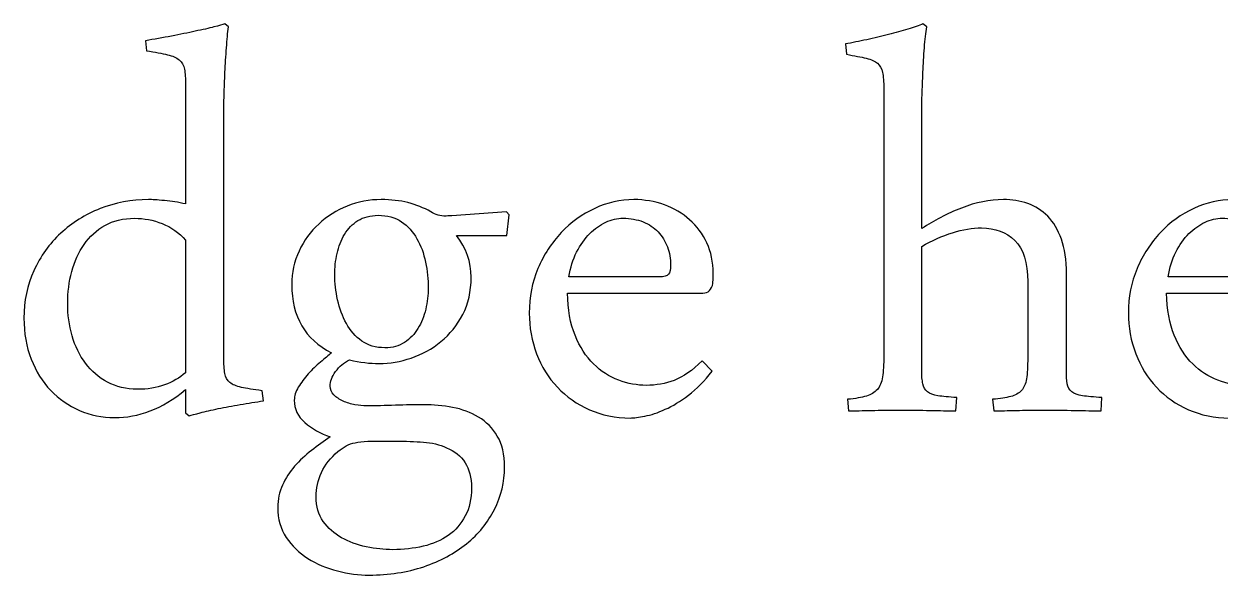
# Model space of a CAD drawing. Extents: x -303 to 288, y -142 to 145.
# Drawn here: x 15.27 to 29.08, y -124.3 to -117.94 of the extents above; entities that cross this region are included whole.
import ezdxf

# ---------------------------------------------------------------- set-up
doc = ezdxf.new("R2010")
doc.units = 0
doc.header["$MEASUREMENT"] = 0
doc.layers.add('LAYER_1', color=7, linetype='CONTINUOUS')

msp = doc.modelspace()

# ---------------------------------------------------------------- linework, layer by layer
at = {"layer": 'LAYER_1', "color": 250}
for points, knots in [([(17.6353, -117.9685), (17.6268, -118.0376), (17.6197, -118.1195), (17.6127, -118.2126), (17.6127, -118.2126), (17.6056, -118.3072), (17.6, -118.4003), (17.5957, -118.4948), (17.5957, -118.4948), (17.5915, -118.588), (17.5887, -118.6755), (17.5859, -118.7587), (17.5859, -118.7587), (17.583, -118.842), (17.5816, -118.9069), (17.5816, -118.9577), (17.5816, -118.9577), (17.5816, -118.9577), (17.5816, -121.7855), (17.5816, -121.7855), (17.5816, -121.7855), (17.5816, -121.8645), (17.5859, -121.928), (17.5943, -121.9732), (17.5943, -121.9732), (17.6028, -122.0184), (17.6211, -122.0536), (17.6522, -122.079), (17.6522, -122.079), (17.6818, -122.103), (17.727, -122.1214), (17.7862, -122.1341), (17.7862, -122.1341), (17.8455, -122.1468), (17.9245, -122.1595), (18.0247, -122.1736), (18.0247, -122.1736), (18.0247, -122.1736), (18.0402, -122.2893), (18.0402, -122.2893), (18.0402, -122.2893), (17.9528, -122.3034), (17.8624, -122.3175), (17.7721, -122.333), (17.7721, -122.333), (17.6804, -122.3471), (17.5957, -122.3641), (17.5181, -122.3796), (17.5181, -122.3796), (17.4391, -122.3965), (17.37, -122.4121), (17.3107, -122.4276), (17.3107, -122.4276), (17.2514, -122.4431), (17.2077, -122.4544), (17.1809, -122.4629), (17.1809, -122.4629), (17.1809, -122.4629), (17.14, -122.4304), (17.14, -122.4304), (17.14, -122.4304), (17.14, -122.4304), (17.14, -122.1609), (17.14, -122.1609), (17.14, -122.1609), (17.0045, -122.2738), (16.869, -122.3556), (16.7322, -122.4064), (16.7322, -122.4064), (16.5953, -122.4586), (16.4584, -122.484), (16.3215, -122.484), (16.3215, -122.484), (16.1776, -122.484), (16.0421, -122.4558), (15.9151, -122.4008), (15.9151, -122.4008), (15.7895, -122.3457), (15.6781, -122.2681), (15.5835, -122.1693), (15.5835, -122.1693), (15.4876, -122.0706), (15.4128, -121.9492), (15.3577, -121.8081), (15.3577, -121.8081), (15.3027, -121.6656), (15.2745, -121.5075), (15.2745, -121.334), (15.2745, -121.334), (15.2745, -121.1364), (15.3126, -120.953), (15.3888, -120.7865), (15.3888, -120.7865), (15.465, -120.62), (15.568, -120.476), (15.6992, -120.3547), (15.6992, -120.3547), (15.829, -120.2333), (15.9814, -120.1388), (16.155, -120.0696), (16.155, -120.0696), (16.3286, -120.0005), (16.5148, -119.9652), (16.7138, -119.9652), (16.7138, -119.9652), (16.7519, -119.9652), (16.8126, -119.9694), (16.8958, -119.9765), (16.8958, -119.9765), (16.9777, -119.9836), (17.0595, -119.9963), (17.14, -120.016), (17.14, -120.016), (17.14, -120.016), (17.14, -118.643), (17.14, -118.643), (17.14, -118.643), (17.14, -118.5654), (17.1357, -118.5047), (17.1273, -118.4596), (17.1273, -118.4596), (17.1188, -118.413), (17.099, -118.3777), (17.0666, -118.3509), (17.0666, -118.3509), (17.0355, -118.3255), (16.9904, -118.3058), (16.9311, -118.2916), (16.9311, -118.2916), (16.8719, -118.2775), (16.7914, -118.262), (16.6884, -118.2465), (16.6884, -118.2465), (16.6884, -118.2465), (16.6771, -118.1308), (16.6771, -118.1308), (16.6771, -118.1308), (16.7787, -118.1138), (16.8789, -118.0955), (16.9777, -118.0772), (16.9777, -118.0772), (17.0779, -118.0574), (17.1696, -118.0391), (17.2528, -118.0207), (17.2528, -118.0207), (17.3375, -118.0024), (17.4095, -117.9868), (17.4687, -117.9713), (17.4687, -117.9713), (17.528, -117.9558), (17.5689, -117.9445), (17.5943, -117.936), (17.5943, -117.936), (17.5943, -117.936), (17.6353, -117.9685), (17.6353, -117.9685)], [0, 0, 0, 0, 0.025, 0.025, 0.025, 0.025, 0.05, 0.05, 0.05, 0.05, 0.075, 0.075, 0.075, 0.075, 0.1, 0.1, 0.1, 0.1, 0.125, 0.125, 0.125, 0.125, 0.15, 0.15, 0.15, 0.15, 0.175, 0.175, 0.175, 0.175, 0.2, 0.2, 0.2, 0.2, 0.225, 0.225, 0.225, 0.225, 0.25, 0.25, 0.25, 0.25, 0.275, 0.275, 0.275, 0.275, 0.3, 0.3, 0.3, 0.3, 0.325, 0.325, 0.325, 0.325, 0.35, 0.35, 0.35, 0.35, 0.375, 0.375, 0.375, 0.375, 0.4, 0.4, 0.4, 0.4, 0.425, 0.425, 0.425, 0.425, 0.45, 0.45, 0.45, 0.45, 0.475, 0.475, 0.475, 0.475, 0.5, 0.5, 0.5, 0.5, 0.525, 0.525, 0.525, 0.525, 0.55, 0.55, 0.55, 0.55, 0.575, 0.575, 0.575, 0.575, 0.6, 0.6, 0.6, 0.6, 0.625, 0.625, 0.625, 0.625, 0.65, 0.65, 0.65, 0.65, 0.675, 0.675, 0.675, 0.675, 0.7, 0.7, 0.7, 0.7, 0.725, 0.725, 0.725, 0.725, 0.75, 0.75, 0.75, 0.75, 0.775, 0.775, 0.775, 0.775, 0.8, 0.8, 0.8, 0.8, 0.825, 0.825, 0.825, 0.825, 0.85, 0.85, 0.85, 0.85, 0.875, 0.875, 0.875, 0.875, 0.9, 0.9, 0.9, 0.9, 0.925, 0.925, 0.925, 0.925, 0.95, 0.95, 0.95, 0.95, 1, 1, 1, 1]), ([(25.6969, -117.9685), (25.6856, -118.0376), (25.6771, -118.1195), (25.67, -118.2126), (25.67, -118.2126), (25.663, -118.3072), (25.6573, -118.4003), (25.6531, -118.4948), (25.6531, -118.4948), (25.6489, -118.588), (25.6461, -118.6755), (25.6432, -118.7587), (25.6432, -118.7587), (25.6404, -118.842), (25.639, -118.9069), (25.639, -118.9577), (25.639, -118.9577), (25.639, -118.9577), (25.639, -120.301), (25.639, -120.301), (25.639, -120.301), (25.7801, -120.2065), (25.9325, -120.1275), (26.0976, -120.0626), (26.0976, -120.0626), (26.2641, -119.9977), (26.425, -119.9652), (26.5816, -119.9652), (26.5816, -119.9652), (26.6804, -119.9652), (26.7749, -119.9807), (26.8624, -120.0118), (26.8624, -120.0118), (26.9513, -120.0414), (27.0289, -120.0908), (27.0938, -120.1585), (27.0938, -120.1585), (27.1602, -120.2263), (27.2124, -120.3137), (27.2519, -120.4224), (27.2519, -120.4224), (27.29, -120.5311), (27.3097, -120.6651), (27.3097, -120.8217), (27.3097, -120.8217), (27.3097, -120.8217), (27.3097, -121.9337), (27.3097, -121.9337), (27.3097, -121.9337), (27.3097, -122), (27.3126, -122.0522), (27.3196, -122.0931), (27.3196, -122.0931), (27.3267, -122.1327), (27.3436, -122.1637), (27.3718, -122.1863), (27.3718, -122.1863), (27.3986, -122.2074), (27.441, -122.223), (27.496, -122.2314), (27.496, -122.2314), (27.551, -122.2399), (27.6244, -122.247), (27.719, -122.2526), (27.719, -122.2526), (27.719, -122.2526), (27.7105, -122.405), (27.7105, -122.405), (27.7105, -122.405), (27.6216, -122.405), (27.5214, -122.4036), (27.4071, -122.4008), (27.4071, -122.4008), (27.2928, -122.3979), (27.1686, -122.3965), (27.036, -122.3965), (27.036, -122.3965), (26.9287, -122.3965), (26.8271, -122.3979), (26.7312, -122.4008), (26.7312, -122.4008), (26.6338, -122.4036), (26.5478, -122.405), (26.4701, -122.405), (26.4701, -122.405), (26.4701, -122.405), (26.4574, -122.2724), (26.4574, -122.2724), (26.4574, -122.2724), (26.5435, -122.2639), (26.6127, -122.254), (26.6663, -122.2399), (26.6663, -122.2399), (26.7199, -122.2258), (26.7622, -122.2032), (26.7905, -122.1708), (26.7905, -122.1708), (26.8201, -122.1397), (26.8384, -122.0946), (26.8483, -122.0353), (26.8483, -122.0353), (26.8582, -121.976), (26.8624, -121.8942), (26.8624, -121.7883), (26.8624, -121.7883), (26.8624, -121.7883), (26.8624, -120.9163), (26.8624, -120.9163), (26.8624, -120.9163), (26.8624, -120.6933), (26.813, -120.5339), (26.7143, -120.4365), (26.7143, -120.4365), (26.6155, -120.3406), (26.4871, -120.2926), (26.329, -120.2926), (26.329, -120.2926), (26.2246, -120.2926), (26.1131, -120.3109), (25.9946, -120.3476), (25.9946, -120.3476), (25.8761, -120.3857), (25.7575, -120.4379), (25.639, -120.5071), (25.639, -120.5071), (25.639, -120.5071), (25.639, -121.9337), (25.639, -121.9337), (25.639, -121.9337), (25.639, -122), (25.6432, -122.0522), (25.6517, -122.0931), (25.6517, -122.0931), (25.6602, -122.1327), (25.6771, -122.1637), (25.7053, -122.1863), (25.7053, -122.1863), (25.7335, -122.2074), (25.7731, -122.223), (25.8267, -122.2314), (25.8267, -122.2314), (25.8817, -122.2399), (25.9537, -122.247), (26.044, -122.2526), (26.044, -122.2526), (26.044, -122.2526), (26.0313, -122.405), (26.0313, -122.405), (26.0313, -122.405), (25.9438, -122.405), (25.845, -122.4036), (25.7364, -122.4008), (25.7364, -122.4008), (25.6277, -122.3979), (25.5064, -122.3965), (25.3751, -122.3965), (25.3751, -122.3965), (25.2665, -122.3965), (25.1621, -122.3979), (25.0605, -122.4008), (25.0605, -122.4008), (24.9589, -122.4036), (24.8685, -122.405), (24.7923, -122.405), (24.7923, -122.405), (24.7923, -122.405), (24.7839, -122.2724), (24.7839, -122.2724), (24.7839, -122.2724), (24.8742, -122.2639), (24.9462, -122.2526), (24.9998, -122.2357), (24.9998, -122.2357), (25.0548, -122.2187), (25.0957, -122.1933), (25.1268, -122.1595), (25.1268, -122.1595), (25.1564, -122.1242), (25.1762, -122.0762), (25.186, -122.0141), (25.186, -122.0141), (25.1959, -121.952), (25.2016, -121.8688), (25.2016, -121.7644), (25.2016, -121.7644), (25.2016, -121.7644), (25.2016, -118.6839), (25.2016, -118.6839), (25.2016, -118.6839), (25.2016, -118.6049), (25.1959, -118.5414), (25.186, -118.4963), (25.186, -118.4963), (25.1762, -118.4511), (25.1578, -118.4158), (25.1282, -118.3904), (25.1282, -118.3904), (25.1, -118.3664), (25.0562, -118.3467), (24.9984, -118.3326), (24.9984, -118.3326), (24.9405, -118.3185), (24.8643, -118.3043), (24.7712, -118.2874), (24.7712, -118.2874), (24.7712, -118.2874), (24.7585, -118.1675), (24.7585, -118.1675), (24.7585, -118.1675), (24.8361, -118.1534), (24.9179, -118.1378), (25.004, -118.1181), (25.004, -118.1181), (25.0915, -118.0983), (25.1748, -118.0786), (25.2552, -118.0574), (25.2552, -118.0574), (25.3342, -118.0376), (25.4104, -118.0165), (25.4795, -117.9953), (25.4795, -117.9953), (25.5501, -117.9756), (25.608, -117.9558), (25.6517, -117.936), (25.6517, -117.936), (25.6517, -117.936), (25.6969, -117.9685), (25.6969, -117.9685)], [0, 0, 0, 0, 0.0172414, 0.0172414, 0.0172414, 0.0172414, 0.0344828, 0.0344828, 0.0344828, 0.0344828, 0.0517241, 0.0517241, 0.0517241, 0.0517241, 0.0689655, 0.0689655, 0.0689655, 0.0689655, 0.0862069, 0.0862069, 0.0862069, 0.0862069, 0.1034483, 0.1034483, 0.1034483, 0.1034483, 0.1206897, 0.1206897, 0.1206897, 0.1206897, 0.137931, 0.137931, 0.137931, 0.137931, 0.1551724, 0.1551724, 0.1551724, 0.1551724, 0.1724138, 0.1724138, 0.1724138, 0.1724138, 0.1896552, 0.1896552, 0.1896552, 0.1896552, 0.2068966, 0.2068966, 0.2068966, 0.2068966, 0.2241379, 0.2241379, 0.2241379, 0.2241379, 0.2413793, 0.2413793, 0.2413793, 0.2413793, 0.2586207, 0.2586207, 0.2586207, 0.2586207, 0.2758621, 0.2758621, 0.2758621, 0.2758621, 0.2931034, 0.2931034, 0.2931034, 0.2931034, 0.3103448, 0.3103448, 0.3103448, 0.3103448, 0.3275862, 0.3275862, 0.3275862, 0.3275862, 0.3448276, 0.3448276, 0.3448276, 0.3448276, 0.362069, 0.362069, 0.362069, 0.362069, 0.3793103, 0.3793103, 0.3793103, 0.3793103, 0.3965517, 0.3965517, 0.3965517, 0.3965517, 0.4137931, 0.4137931, 0.4137931, 0.4137931, 0.4310345, 0.4310345, 0.4310345, 0.4310345, 0.4482759, 0.4482759, 0.4482759, 0.4482759, 0.4655172, 0.4655172, 0.4655172, 0.4655172, 0.4827586, 0.4827586, 0.4827586, 0.4827586, 0.5, 0.5, 0.5, 0.5, 0.5172414, 0.5172414, 0.5172414, 0.5172414, 0.5344828, 0.5344828, 0.5344828, 0.5344828, 0.5517241, 0.5517241, 0.5517241, 0.5517241, 0.5689655, 0.5689655, 0.5689655, 0.5689655, 0.5862069, 0.5862069, 0.5862069, 0.5862069, 0.6034483, 0.6034483, 0.6034483, 0.6034483, 0.6206897, 0.6206897, 0.6206897, 0.6206897, 0.637931, 0.637931, 0.637931, 0.637931, 0.6551724, 0.6551724, 0.6551724, 0.6551724, 0.6724138, 0.6724138, 0.6724138, 0.6724138, 0.6896552, 0.6896552, 0.6896552, 0.6896552, 0.7068966, 0.7068966, 0.7068966, 0.7068966, 0.7241379, 0.7241379, 0.7241379, 0.7241379, 0.7413793, 0.7413793, 0.7413793, 0.7413793, 0.7586207, 0.7586207, 0.7586207, 0.7586207, 0.7758621, 0.7758621, 0.7758621, 0.7758621, 0.7931034, 0.7931034, 0.7931034, 0.7931034, 0.8103448, 0.8103448, 0.8103448, 0.8103448, 0.8275862, 0.8275862, 0.8275862, 0.8275862, 0.8448276, 0.8448276, 0.8448276, 0.8448276, 0.862069, 0.862069, 0.862069, 0.862069, 0.8793103, 0.8793103, 0.8793103, 0.8793103, 0.8965517, 0.8965517, 0.8965517, 0.8965517, 0.9137931, 0.9137931, 0.9137931, 0.9137931, 0.9310345, 0.9310345, 0.9310345, 0.9310345, 0.9482759, 0.9482759, 0.9482759, 0.9482759, 0.9655172, 0.9655172, 0.9655172, 0.9655172, 1, 1, 1, 1]), ([(18.3662, -120.9459), (18.3662, -120.8076), (18.3944, -120.6792), (18.4508, -120.5593), (18.4508, -120.5593), (18.5073, -120.4393), (18.5835, -120.3349), (18.678, -120.2474), (18.678, -120.2474), (18.774, -120.1585), (18.884, -120.0894), (19.0068, -120.04), (19.0068, -120.04), (19.131, -119.9906), (19.2622, -119.9652), (19.4005, -119.9652), (19.4005, -119.9652), (19.6206, -119.9652), (19.8111, -120.0132), (19.9706, -120.1063), (19.9706, -120.1063), (20.0002, -120.1261), (20.0299, -120.1388), (20.0553, -120.1458), (20.0553, -120.1458), (20.0821, -120.1529), (20.1131, -120.1557), (20.1484, -120.1557), (20.1484, -120.1557), (20.178, -120.1529), (20.2006, -120.1515), (20.2147, -120.1515), (20.2147, -120.1515), (20.2147, -120.1515), (20.8469, -120.1063), (20.8469, -120.1063), (20.8469, -120.1063), (20.8469, -120.1063), (20.8765, -120.1402), (20.8765, -120.1402), (20.8765, -120.1402), (20.8765, -120.1402), (20.8511, -120.3787), (20.8511, -120.3787), (20.8511, -120.3787), (20.8511, -120.3787), (20.2683, -120.3787), (20.2683, -120.3787), (20.2683, -120.3787), (20.3812, -120.5254), (20.4377, -120.6863), (20.4377, -120.8627), (20.4377, -120.8627), (20.4377, -121.0249), (20.4052, -121.1689), (20.3403, -121.2931), (20.3403, -121.2931), (20.2754, -121.4172), (20.1921, -121.5217), (20.0891, -121.6049), (20.0891, -121.6049), (19.9847, -121.6896), (19.8704, -121.7531), (19.7448, -121.7954), (19.7448, -121.7954), (19.6192, -121.8377), (19.4965, -121.8589), (19.3751, -121.8589), (19.3751, -121.8589), (19.2679, -121.8589), (19.1536, -121.8462), (19.0322, -121.818), (19.0322, -121.818), (18.9687, -121.8476), (18.9151, -121.8928), (18.8728, -121.952), (18.8728, -121.952), (18.8304, -122.0113), (18.8093, -122.0677), (18.8093, -122.12), (18.8093, -122.12), (18.8093, -122.1581), (18.8234, -122.1919), (18.853, -122.2216), (18.853, -122.2216), (18.8812, -122.2498), (18.9165, -122.2738), (18.9602, -122.2935), (18.9602, -122.2935), (19.0026, -122.3133), (19.0477, -122.326), (19.0957, -122.3344), (19.0957, -122.3344), (19.1451, -122.3429), (19.1874, -122.3471), (19.2269, -122.3471), (19.2269, -122.3471), (19.3342, -122.3471), (19.4457, -122.3457), (19.5628, -122.3415), (19.5628, -122.3415), (19.6799, -122.3373), (19.79, -122.3344), (19.8916, -122.3344), (19.8916, -122.3344), (20.0016, -122.3344), (20.1131, -122.3457), (20.2232, -122.3655), (20.2232, -122.3655), (20.3332, -122.3867), (20.4334, -122.4233), (20.5223, -122.477), (20.5223, -122.477), (20.6126, -122.5306), (20.6846, -122.6054), (20.7396, -122.6985), (20.7396, -122.6985), (20.7947, -122.7916), (20.8229, -122.9102), (20.8229, -123.0541), (20.8229, -123.0541), (20.8229, -123.2277), (20.7834, -123.3914), (20.7072, -123.5438), (20.7072, -123.5438), (20.6296, -123.6976), (20.5223, -123.8288), (20.384, -123.9403), (20.384, -123.9403), (20.2458, -124.0518), (20.0821, -124.1407), (19.8902, -124.2056), (19.8902, -124.2056), (19.6983, -124.2705), (19.488, -124.3029), (19.2594, -124.3029), (19.2594, -124.3029), (19.1409, -124.3029), (19.0195, -124.2874), (18.8939, -124.255), (18.8939, -124.255), (18.7683, -124.2239), (18.654, -124.1745), (18.5524, -124.1096), (18.5524, -124.1096), (18.4508, -124.0461), (18.3676, -123.9643), (18.3027, -123.8669), (18.3027, -123.8669), (18.2378, -123.7681), (18.2053, -123.6538), (18.2053, -123.5212), (18.2053, -123.5212), (18.2053, -123.428), (18.2237, -123.342), (18.2589, -123.2629), (18.2589, -123.2629), (18.2956, -123.1839), (18.3422, -123.112), (18.4, -123.0456), (18.4, -123.0456), (18.4579, -122.9793), (18.5228, -122.9186), (18.5934, -122.8636), (18.5934, -122.8636), (18.6653, -122.8086), (18.7373, -122.7564), (18.8093, -122.707), (18.8093, -122.707), (18.6964, -122.6661), (18.599, -122.611), (18.5172, -122.5419), (18.5172, -122.5419), (18.4367, -122.4727), (18.3958, -122.3852), (18.3958, -122.2808), (18.3958, -122.2808), (18.3958, -122.2343), (18.4113, -122.1849), (18.4424, -122.1327), (18.4424, -122.1327), (18.4748, -122.0804), (18.5129, -122.0282), (18.5567, -121.9788), (18.5567, -121.9788), (18.6004, -121.9295), (18.6484, -121.8843), (18.6978, -121.8434), (18.6978, -121.8434), (18.7472, -121.801), (18.7895, -121.7658), (18.8248, -121.7347), (18.8248, -121.7347), (18.52, -121.5809), (18.3662, -121.317), (18.3662, -120.9459)], [0, 0, 0, 0, 0.02, 0.02, 0.02, 0.02, 0.04, 0.04, 0.04, 0.04, 0.06, 0.06, 0.06, 0.06, 0.08, 0.08, 0.08, 0.08, 0.1, 0.1, 0.1, 0.1, 0.12, 0.12, 0.12, 0.12, 0.14, 0.14, 0.14, 0.14, 0.16, 0.16, 0.16, 0.16, 0.18, 0.18, 0.18, 0.18, 0.2, 0.2, 0.2, 0.2, 0.22, 0.22, 0.22, 0.22, 0.24, 0.24, 0.24, 0.24, 0.26, 0.26, 0.26, 0.26, 0.28, 0.28, 0.28, 0.28, 0.3, 0.3, 0.3, 0.3, 0.32, 0.32, 0.32, 0.32, 0.34, 0.34, 0.34, 0.34, 0.36, 0.36, 0.36, 0.36, 0.38, 0.38, 0.38, 0.38, 0.4, 0.4, 0.4, 0.4, 0.42, 0.42, 0.42, 0.42, 0.44, 0.44, 0.44, 0.44, 0.46, 0.46, 0.46, 0.46, 0.48, 0.48, 0.48, 0.48, 0.5, 0.5, 0.5, 0.5, 0.52, 0.52, 0.52, 0.52, 0.54, 0.54, 0.54, 0.54, 0.56, 0.56, 0.56, 0.56, 0.58, 0.58, 0.58, 0.58, 0.6, 0.6, 0.6, 0.6, 0.62, 0.62, 0.62, 0.62, 0.64, 0.64, 0.64, 0.64, 0.66, 0.66, 0.66, 0.66, 0.68, 0.68, 0.68, 0.68, 0.7, 0.7, 0.7, 0.7, 0.72, 0.72, 0.72, 0.72, 0.74, 0.74, 0.74, 0.74, 0.76, 0.76, 0.76, 0.76, 0.78, 0.78, 0.78, 0.78, 0.8, 0.8, 0.8, 0.8, 0.82, 0.82, 0.82, 0.82, 0.84, 0.84, 0.84, 0.84, 0.86, 0.86, 0.86, 0.86, 0.88, 0.88, 0.88, 0.88, 0.9, 0.9, 0.9, 0.9, 0.92, 0.92, 0.92, 0.92, 0.94, 0.94, 0.94, 0.94, 0.96, 0.96, 0.96, 0.96, 1, 1, 1, 1]), ([(23.2204, -121.9464), (23.1315, -122.0621), (23.0412, -122.1552), (22.9466, -122.2258), (22.9466, -122.2258), (22.8535, -122.2949), (22.7632, -122.35), (22.6785, -122.3881), (22.6785, -122.3881), (22.5924, -122.4276), (22.5148, -122.453), (22.4429, -122.4671), (22.4429, -122.4671), (22.3709, -122.4812), (22.3145, -122.4883), (22.2735, -122.4883), (22.2735, -122.4883), (22.1028, -122.4883), (21.9447, -122.4558), (21.8022, -122.3923), (21.8022, -122.3923), (21.6583, -122.3288), (21.5355, -122.2427), (21.4325, -122.1327), (21.4325, -122.1327), (21.3281, -122.0226), (21.2491, -121.8928), (21.1926, -121.746), (21.1926, -121.746), (21.1362, -121.5979), (21.108, -121.4412), (21.108, -121.2761), (21.108, -121.2761), (21.108, -121.0913), (21.1418, -120.9205), (21.2082, -120.7611), (21.2082, -120.7611), (21.2759, -120.603), (21.3662, -120.4647), (21.4777, -120.3462), (21.4777, -120.3462), (21.5892, -120.2277), (21.7176, -120.1345), (21.8643, -120.0668), (21.8643, -120.0668), (22.0097, -119.9991), (22.1606, -119.9652), (22.3145, -119.9652), (22.3145, -119.9652), (22.4386, -119.9652), (22.5558, -119.9864), (22.6686, -120.0259), (22.6686, -120.0259), (22.7801, -120.0654), (22.8775, -120.1233), (22.9593, -120.198), (22.9593, -120.198), (23.0426, -120.2714), (23.1089, -120.3617), (23.1583, -120.4661), (23.1583, -120.4661), (23.2077, -120.5706), (23.2317, -120.6877), (23.2317, -120.8175), (23.2317, -120.8175), (23.2317, -120.8175), (23.2317, -120.8754), (23.2317, -120.8754), (23.2317, -120.8754), (23.2317, -120.8754), (23.2288, -120.9332), (23.2288, -120.9332), (23.2288, -120.9332), (23.2147, -121.008), (23.1752, -121.0447), (23.1131, -121.0447), (23.1131, -121.0447), (23.1131, -121.0447), (21.5496, -121.0447), (21.5496, -121.0447), (21.5496, -121.0447), (21.5525, -121.2352), (21.5821, -121.3975), (21.6371, -121.5329), (21.6371, -121.5329), (21.6922, -121.6684), (21.7627, -121.7785), (21.8502, -121.8631), (21.8502, -121.8631), (21.9363, -121.9492), (22.0336, -122.0113), (22.1409, -122.0522), (22.1409, -122.0522), (22.2481, -122.0917), (22.354, -122.1115), (22.4598, -122.1115), (22.4598, -122.1115), (22.5727, -122.1115), (22.6799, -122.0917), (22.7815, -122.0536), (22.7815, -122.0536), (22.8831, -122.0155), (22.9918, -121.9393), (23.1047, -121.8264), (23.1047, -121.8264), (23.1047, -121.8264), (23.2204, -121.9464), (23.2204, -121.9464)], [0, 0, 0, 0, 0.0357143, 0.0357143, 0.0357143, 0.0357143, 0.0714286, 0.0714286, 0.0714286, 0.0714286, 0.1071429, 0.1071429, 0.1071429, 0.1071429, 0.1428571, 0.1428571, 0.1428571, 0.1428571, 0.1785714, 0.1785714, 0.1785714, 0.1785714, 0.2142857, 0.2142857, 0.2142857, 0.2142857, 0.25, 0.25, 0.25, 0.25, 0.2857143, 0.2857143, 0.2857143, 0.2857143, 0.3214286, 0.3214286, 0.3214286, 0.3214286, 0.3571429, 0.3571429, 0.3571429, 0.3571429, 0.3928571, 0.3928571, 0.3928571, 0.3928571, 0.4285714, 0.4285714, 0.4285714, 0.4285714, 0.4642857, 0.4642857, 0.4642857, 0.4642857, 0.5, 0.5, 0.5, 0.5, 0.5357143, 0.5357143, 0.5357143, 0.5357143, 0.5714286, 0.5714286, 0.5714286, 0.5714286, 0.6071429, 0.6071429, 0.6071429, 0.6071429, 0.6428571, 0.6428571, 0.6428571, 0.6428571, 0.6785714, 0.6785714, 0.6785714, 0.6785714, 0.7142857, 0.7142857, 0.7142857, 0.7142857, 0.75, 0.75, 0.75, 0.75, 0.7857143, 0.7857143, 0.7857143, 0.7857143, 0.8214286, 0.8214286, 0.8214286, 0.8214286, 0.8571429, 0.8571429, 0.8571429, 0.8571429, 0.8928571, 0.8928571, 0.8928571, 0.8928571, 0.9285714, 0.9285714, 0.9285714, 0.9285714, 1, 1, 1, 1]), ([(30.1376, -121.9464), (30.0487, -122.0621), (29.9584, -122.1552), (29.8638, -122.2258), (29.8638, -122.2258), (29.7707, -122.2949), (29.6804, -122.35), (29.5957, -122.3881), (29.5957, -122.3881), (29.5096, -122.4276), (29.432, -122.453), (29.3601, -122.4671), (29.3601, -122.4671), (29.2881, -122.4812), (29.2317, -122.4883), (29.1907, -122.4883), (29.1907, -122.4883), (29.02, -122.4883), (28.8619, -122.4558), (28.7194, -122.3923), (28.7194, -122.3923), (28.5755, -122.3288), (28.4527, -122.2427), (28.3497, -122.1327), (28.3497, -122.1327), (28.2453, -122.0226), (28.1663, -121.8928), (28.1098, -121.746), (28.1098, -121.746), (28.0534, -121.5979), (28.0252, -121.4412), (28.0252, -121.2761), (28.0252, -121.2761), (28.0252, -121.0913), (28.059, -120.9205), (28.1254, -120.7611), (28.1254, -120.7611), (28.1931, -120.603), (28.2834, -120.4647), (28.3949, -120.3462), (28.3949, -120.3462), (28.5064, -120.2277), (28.6348, -120.1345), (28.7815, -120.0668), (28.7815, -120.0668), (28.9269, -119.9991), (29.0778, -119.9652), (29.2317, -119.9652), (29.2317, -119.9652), (29.3558, -119.9652), (29.473, -119.9864), (29.5858, -120.0259), (29.5858, -120.0259), (29.6973, -120.0654), (29.7947, -120.1233), (29.8765, -120.198), (29.8765, -120.198), (29.9598, -120.2714), (30.0261, -120.3617), (30.0755, -120.4661), (30.0755, -120.4661), (30.1249, -120.5706), (30.1489, -120.6877), (30.1489, -120.8175), (30.1489, -120.8175), (30.1489, -120.8175), (30.1489, -120.8754), (30.1489, -120.8754), (30.1489, -120.8754), (30.1489, -120.8754), (30.146, -120.9332), (30.146, -120.9332), (30.146, -120.9332), (30.1319, -121.008), (30.0924, -121.0447), (30.0303, -121.0447), (30.0303, -121.0447), (30.0303, -121.0447), (28.4668, -121.0447), (28.4668, -121.0447), (28.4668, -121.0447), (28.4697, -121.2352), (28.4993, -121.3975), (28.5543, -121.5329), (28.5543, -121.5329), (28.6094, -121.6684), (28.6799, -121.7785), (28.7674, -121.8631), (28.7674, -121.8631), (28.8535, -121.9492), (28.9508, -122.0113), (29.0581, -122.0522), (29.0581, -122.0522), (29.1653, -122.0917), (29.2712, -122.1115), (29.377, -122.1115), (29.377, -122.1115), (29.4899, -122.1115), (29.5971, -122.0917), (29.6987, -122.0536), (29.6987, -122.0536), (29.8003, -122.0155), (29.909, -121.9393), (30.0219, -121.8264), (30.0219, -121.8264), (30.0219, -121.8264), (30.1376, -121.9464), (30.1376, -121.9464)], [0, 0, 0, 0, 0.0357143, 0.0357143, 0.0357143, 0.0357143, 0.0714286, 0.0714286, 0.0714286, 0.0714286, 0.1071429, 0.1071429, 0.1071429, 0.1071429, 0.1428571, 0.1428571, 0.1428571, 0.1428571, 0.1785714, 0.1785714, 0.1785714, 0.1785714, 0.2142857, 0.2142857, 0.2142857, 0.2142857, 0.25, 0.25, 0.25, 0.25, 0.2857143, 0.2857143, 0.2857143, 0.2857143, 0.3214286, 0.3214286, 0.3214286, 0.3214286, 0.3571429, 0.3571429, 0.3571429, 0.3571429, 0.3928571, 0.3928571, 0.3928571, 0.3928571, 0.4285714, 0.4285714, 0.4285714, 0.4285714, 0.4642857, 0.4642857, 0.4642857, 0.4642857, 0.5, 0.5, 0.5, 0.5, 0.5357143, 0.5357143, 0.5357143, 0.5357143, 0.5714286, 0.5714286, 0.5714286, 0.5714286, 0.6071429, 0.6071429, 0.6071429, 0.6071429, 0.6428571, 0.6428571, 0.6428571, 0.6428571, 0.6785714, 0.6785714, 0.6785714, 0.6785714, 0.7142857, 0.7142857, 0.7142857, 0.7142857, 0.75, 0.75, 0.75, 0.75, 0.7857143, 0.7857143, 0.7857143, 0.7857143, 0.8214286, 0.8214286, 0.8214286, 0.8214286, 0.8571429, 0.8571429, 0.8571429, 0.8571429, 0.8928571, 0.8928571, 0.8928571, 0.8928571, 0.9285714, 0.9285714, 0.9285714, 0.9285714, 1, 1, 1, 1]), ([(17.14, -120.4337), (17.0652, -120.3476), (16.9749, -120.2841), (16.8704, -120.2432), (16.8704, -120.2432), (16.766, -120.2009), (16.6602, -120.1811), (16.5529, -120.1811), (16.5529, -120.1811), (16.4203, -120.1811), (16.306, -120.2079), (16.2086, -120.263), (16.2086, -120.263), (16.1127, -120.318), (16.0322, -120.3914), (15.9702, -120.4831), (15.9702, -120.4831), (15.9067, -120.5734), (15.8587, -120.6778), (15.8262, -120.7963), (15.8262, -120.7963), (15.7952, -120.9149), (15.7797, -121.0376), (15.7797, -121.1646), (15.7797, -121.1646), (15.7797, -121.2945), (15.7966, -121.4186), (15.8305, -121.5386), (15.8305, -121.5386), (15.8657, -121.6585), (15.9165, -121.7644), (15.9857, -121.8547), (15.9857, -121.8547), (16.0548, -121.9464), (16.1395, -122.0198), (16.2397, -122.0748), (16.2397, -122.0748), (16.3413, -122.1298), (16.4556, -122.1566), (16.5854, -122.1566), (16.5854, -122.1566), (16.7011, -122.1566), (16.8055, -122.1397), (16.8973, -122.1058), (16.8973, -122.1058), (16.9904, -122.0706), (17.0708, -122.024), (17.14, -121.9661), (17.14, -121.9661), (17.14, -121.9661), (17.14, -120.4337), (17.14, -120.4337)], [0, 0, 0, 0, 0.0714286, 0.0714286, 0.0714286, 0.0714286, 0.1428571, 0.1428571, 0.1428571, 0.1428571, 0.2142857, 0.2142857, 0.2142857, 0.2142857, 0.2857143, 0.2857143, 0.2857143, 0.2857143, 0.3571429, 0.3571429, 0.3571429, 0.3571429, 0.4285714, 0.4285714, 0.4285714, 0.4285714, 0.5, 0.5, 0.5, 0.5, 0.5714286, 0.5714286, 0.5714286, 0.5714286, 0.6428571, 0.6428571, 0.6428571, 0.6428571, 0.7142857, 0.7142857, 0.7142857, 0.7142857, 0.7857143, 0.7857143, 0.7857143, 0.7857143, 0.8571429, 0.8571429, 0.8571429, 0.8571429, 1, 1, 1, 1]), ([(19.4414, -121.6769), (19.5303, -121.6769), (19.6051, -121.6571), (19.6686, -121.6148), (19.6686, -121.6148), (19.7321, -121.5739), (19.7843, -121.5202), (19.8238, -121.4539), (19.8238, -121.4539), (19.8634, -121.3876), (19.893, -121.3142), (19.9127, -121.231), (19.9127, -121.231), (19.9325, -121.1477), (19.9424, -121.0673), (19.9424, -120.9868), (19.9424, -120.9868), (19.9424, -120.8881), (19.9311, -120.7879), (19.9113, -120.6877), (19.9113, -120.6877), (19.8902, -120.5861), (19.8563, -120.4958), (19.8111, -120.4168), (19.8111, -120.4168), (19.766, -120.3363), (19.7067, -120.2714), (19.6333, -120.222), (19.6333, -120.222), (19.56, -120.1726), (19.4711, -120.1472), (19.3624, -120.1472), (19.3624, -120.1472), (19.2721, -120.1472), (19.1945, -120.1684), (19.131, -120.2079), (19.131, -120.2079), (19.0675, -120.2474), (19.0167, -120.301), (18.9758, -120.3674), (18.9758, -120.3674), (18.9363, -120.4337), (18.908, -120.5071), (18.8897, -120.5875), (18.8897, -120.5875), (18.8713, -120.6693), (18.8629, -120.7512), (18.8629, -120.8344), (18.8629, -120.8344), (18.8629, -120.9276), (18.8742, -121.0235), (18.8953, -121.1237), (18.8953, -121.1237), (18.9179, -121.2225), (18.9518, -121.3142), (18.9969, -121.3961), (18.9969, -121.3961), (19.0421, -121.4793), (19.1014, -121.5471), (19.1747, -121.5993), (19.1747, -121.5993), (19.2481, -121.6515), (19.337, -121.6769), (19.4414, -121.6769)], [0, 0, 0, 0, 0.0588235, 0.0588235, 0.0588235, 0.0588235, 0.1176471, 0.1176471, 0.1176471, 0.1176471, 0.1764706, 0.1764706, 0.1764706, 0.1764706, 0.2352941, 0.2352941, 0.2352941, 0.2352941, 0.2941176, 0.2941176, 0.2941176, 0.2941176, 0.3529412, 0.3529412, 0.3529412, 0.3529412, 0.4117647, 0.4117647, 0.4117647, 0.4117647, 0.4705882, 0.4705882, 0.4705882, 0.4705882, 0.5294118, 0.5294118, 0.5294118, 0.5294118, 0.5882353, 0.5882353, 0.5882353, 0.5882353, 0.6470588, 0.6470588, 0.6470588, 0.6470588, 0.7058824, 0.7058824, 0.7058824, 0.7058824, 0.7647059, 0.7647059, 0.7647059, 0.7647059, 0.8235294, 0.8235294, 0.8235294, 0.8235294, 0.8823529, 0.8823529, 0.8823529, 0.8823529, 1, 1, 1, 1]), ([(22.608, -120.8584), (22.663, -120.8584), (22.6997, -120.8486), (22.7152, -120.8274), (22.7152, -120.8274), (22.7321, -120.8076), (22.7406, -120.7724), (22.7406, -120.723), (22.7406, -120.723), (22.7406, -120.6482), (22.7279, -120.5776), (22.7025, -120.5113), (22.7025, -120.5113), (22.6785, -120.445), (22.6432, -120.3871), (22.5953, -120.3377), (22.5953, -120.3377), (22.5487, -120.2883), (22.4908, -120.2503), (22.4217, -120.222), (22.4217, -120.222), (22.3526, -120.1952), (22.2764, -120.1811), (22.1903, -120.1811), (22.1903, -120.1811), (22.124, -120.1811), (22.0576, -120.1966), (21.9927, -120.2263), (21.9927, -120.2263), (21.9264, -120.2573), (21.8643, -120.301), (21.8065, -120.3589), (21.8065, -120.3589), (21.7486, -120.4168), (21.6978, -120.4873), (21.6555, -120.572), (21.6555, -120.572), (21.6131, -120.6552), (21.5835, -120.7512), (21.5666, -120.8584), (21.5666, -120.8584), (21.5666, -120.8584), (22.608, -120.8584), (22.608, -120.8584)], [0, 0, 0, 0, 0.0833333, 0.0833333, 0.0833333, 0.0833333, 0.1666667, 0.1666667, 0.1666667, 0.1666667, 0.25, 0.25, 0.25, 0.25, 0.3333333, 0.3333333, 0.3333333, 0.3333333, 0.4166667, 0.4166667, 0.4166667, 0.4166667, 0.5, 0.5, 0.5, 0.5, 0.5833333, 0.5833333, 0.5833333, 0.5833333, 0.6666667, 0.6666667, 0.6666667, 0.6666667, 0.75, 0.75, 0.75, 0.75, 0.8333333, 0.8333333, 0.8333333, 0.8333333, 1, 1, 1, 1]), ([(29.5252, -120.8584), (29.5802, -120.8584), (29.6169, -120.8486), (29.6324, -120.8274), (29.6324, -120.8274), (29.6493, -120.8076), (29.6578, -120.7724), (29.6578, -120.723), (29.6578, -120.723), (29.6578, -120.6482), (29.6451, -120.5776), (29.6197, -120.5113), (29.6197, -120.5113), (29.5957, -120.445), (29.5604, -120.3871), (29.5125, -120.3377), (29.5125, -120.3377), (29.4659, -120.2883), (29.408, -120.2503), (29.3389, -120.222), (29.3389, -120.222), (29.2698, -120.1952), (29.1936, -120.1811), (29.1075, -120.1811), (29.1075, -120.1811), (29.0412, -120.1811), (28.9748, -120.1966), (28.9099, -120.2263), (28.9099, -120.2263), (28.8436, -120.2573), (28.7815, -120.301), (28.7237, -120.3589), (28.7237, -120.3589), (28.6658, -120.4168), (28.615, -120.4873), (28.5727, -120.572), (28.5727, -120.572), (28.5303, -120.6552), (28.5007, -120.7512), (28.4838, -120.8584), (28.4838, -120.8584), (28.4838, -120.8584), (29.5252, -120.8584), (29.5252, -120.8584)], [0, 0, 0, 0, 0.0833333, 0.0833333, 0.0833333, 0.0833333, 0.1666667, 0.1666667, 0.1666667, 0.1666667, 0.25, 0.25, 0.25, 0.25, 0.3333333, 0.3333333, 0.3333333, 0.3333333, 0.4166667, 0.4166667, 0.4166667, 0.4166667, 0.5, 0.5, 0.5, 0.5, 0.5833333, 0.5833333, 0.5833333, 0.5833333, 0.6666667, 0.6666667, 0.6666667, 0.6666667, 0.75, 0.75, 0.75, 0.75, 0.8333333, 0.8333333, 0.8333333, 0.8333333, 1, 1, 1, 1]), ([(19.4711, -122.7564), (19.3793, -122.7564), (19.3046, -122.7578), (19.2453, -122.7578), (19.2453, -122.7578), (19.186, -122.7592), (19.1366, -122.7648), (19.0985, -122.7733), (19.0985, -122.7733), (19.0604, -122.7818), (19.0252, -122.7931), (18.9955, -122.81), (18.9955, -122.81), (18.9645, -122.8269), (18.9334, -122.8481), (18.8996, -122.8763), (18.8996, -122.8763), (18.8149, -122.9483), (18.7514, -123.0287), (18.7091, -123.1176), (18.7091, -123.1176), (18.6682, -123.2079), (18.6484, -123.301), (18.6484, -123.397), (18.6484, -123.397), (18.6484, -123.5099), (18.6752, -123.6058), (18.7302, -123.682), (18.7302, -123.682), (18.7853, -123.7597), (18.8558, -123.8217), (18.9419, -123.8711), (18.9419, -123.8711), (19.0266, -123.9191), (19.1211, -123.9544), (19.2269, -123.9756), (19.2269, -123.9756), (19.3314, -123.9981), (19.433, -124.0094), (19.5317, -124.0094), (19.5317, -124.0094), (19.6559, -124.0094), (19.773, -123.9953), (19.8831, -123.9699), (19.8831, -123.9699), (19.9946, -123.9431), (20.0905, -123.9022), (20.1738, -123.8443), (20.1738, -123.8443), (20.2556, -123.7865), (20.322, -123.7117), (20.3699, -123.62), (20.3699, -123.62), (20.4179, -123.5296), (20.4419, -123.421), (20.4419, -123.294), (20.4419, -123.294), (20.4419, -123.1783), (20.4165, -123.0809), (20.3671, -123.0047), (20.3671, -123.0047), (20.3177, -122.9271), (20.2458, -122.8693), (20.1526, -122.8312), (20.1526, -122.8312), (20.0722, -122.7945), (19.9847, -122.7733), (19.8873, -122.7662), (19.8873, -122.7662), (19.7914, -122.7592), (19.6799, -122.7564), (19.5529, -122.7564), (19.5529, -122.7564), (19.5529, -122.7564), (19.4711, -122.7564), (19.4711, -122.7564)], [0, 0, 0, 0, 0.05, 0.05, 0.05, 0.05, 0.1, 0.1, 0.1, 0.1, 0.15, 0.15, 0.15, 0.15, 0.2, 0.2, 0.2, 0.2, 0.25, 0.25, 0.25, 0.25, 0.3, 0.3, 0.3, 0.3, 0.35, 0.35, 0.35, 0.35, 0.4, 0.4, 0.4, 0.4, 0.45, 0.45, 0.45, 0.45, 0.5, 0.5, 0.5, 0.5, 0.55, 0.55, 0.55, 0.55, 0.6, 0.6, 0.6, 0.6, 0.65, 0.65, 0.65, 0.65, 0.7, 0.7, 0.7, 0.7, 0.75, 0.75, 0.75, 0.75, 0.8, 0.8, 0.8, 0.8, 0.85, 0.85, 0.85, 0.85, 0.9, 0.9, 0.9, 0.9, 1, 1, 1, 1])]:
    msp.add_open_spline(points, degree=3, knots=knots, dxfattribs=at)

doc.saveas('drawing.dxf')
